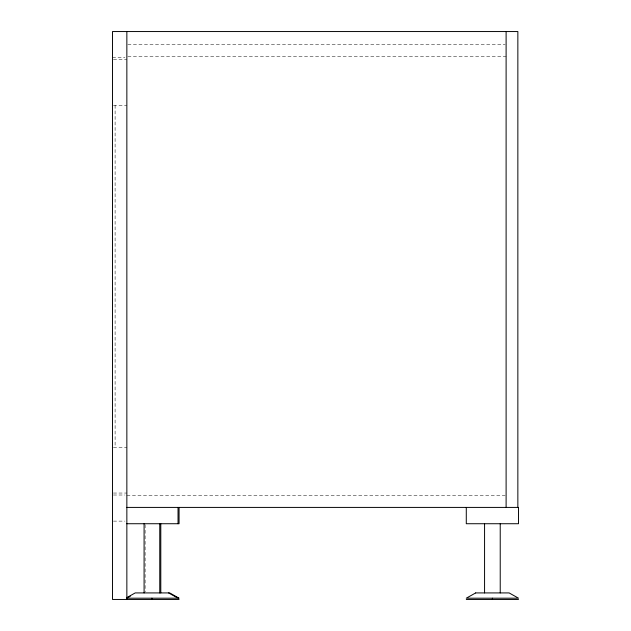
<?xml version="1.0" encoding="UTF-8"?>
<svg xmlns="http://www.w3.org/2000/svg" width="631" height="631" viewBox="0 0 631 631"><rect width="100%" height="100%" fill="white"/><g stroke="black" fill="none" stroke-linecap="round" stroke-linejoin="round"><path stroke-width="0.47" stroke-dasharray="3.15 2.37" d="M127.841 44.604L505.123 44.604M127.841 56.356L506.109 56.356M112.492 57.658L124.938 57.658M113.446 59.622L126.855 59.622M113.446 105.314L126.855 105.314M113.446 447.355L126.855 447.355M113.446 493.048L126.855 493.048M113.446 495.012L124.938 495.012M126.855 495.658L505.123 495.658M113.446 521.119L124.938 521.119M145.13 524.708L145.13 591.949M115.102 105.314L115.102 447.355"/><path stroke-width="0.95" d="M126.665 597.715L135.208 592.919L169.668 592.919L179.07 598.188L178.187 598.188M128.566 597.234L130.27 596.271M126.792 507.411L518.508 507.411L518.508 523.73L466.285 523.73L466.285 507.411M126.792 523.73L179.07 523.73L179.07 507.411M126.697 598.188L178.029 598.188L168.627 592.919M179.07 599.45L112.492 599.45L112.492 31.55L517.854 31.55L517.854 507.411M466.285 599.45L518.508 599.45M506.109 31.55L506.109 507.411M500.225 523.73L500.225 592.919M492.401 598.188L492.401 599.45M484.569 523.73L484.569 592.919M178.029 507.411L178.029 523.73M160.795 523.73L160.795 592.919M159.753 523.73L159.753 592.919M151.921 598.188L151.921 599.45M144.089 523.73L144.089 592.919M126.855 31.55L126.855 599.45M475.687 592.919L466.285 598.188L518.508 598.188L509.107 592.919L475.687 592.919"/></g></svg>
